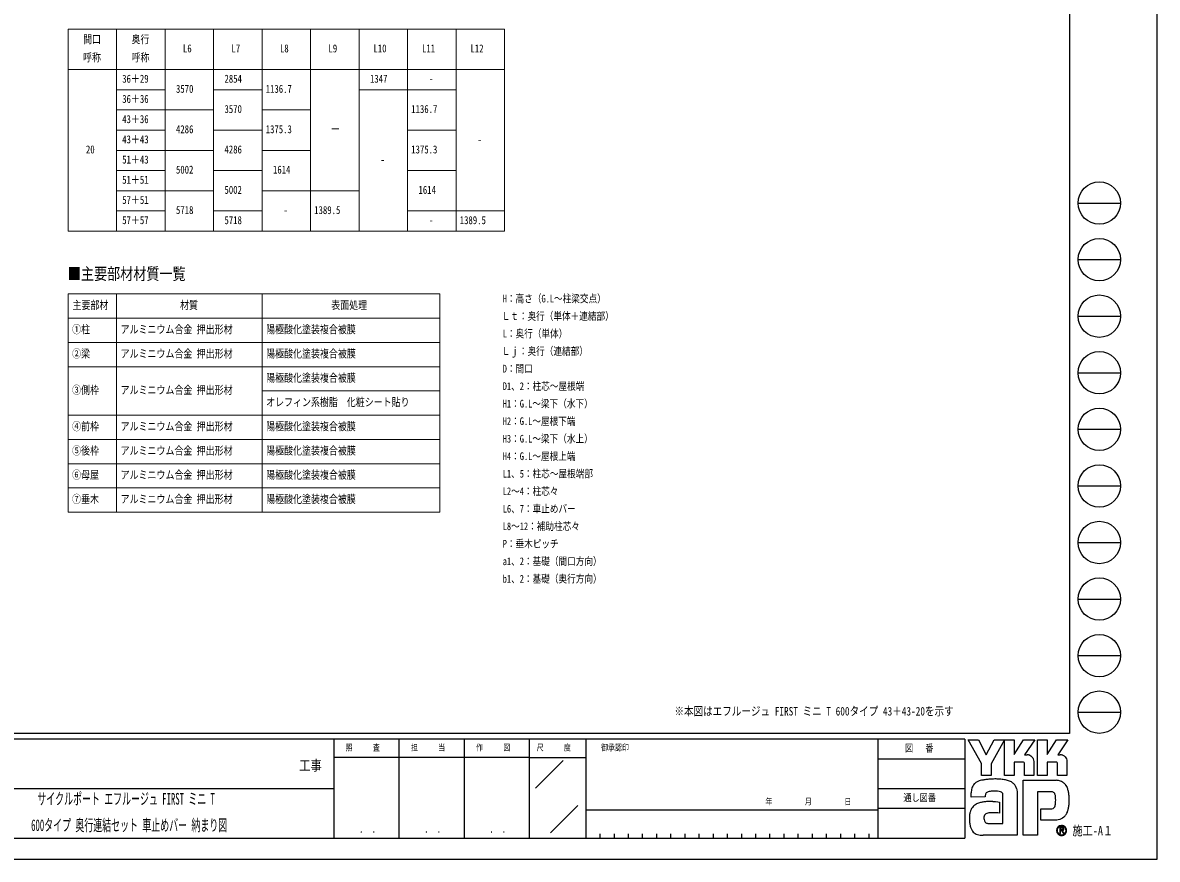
# Model space of a CAD drawing. Units: millimetres, scale not verified. Extents: x -14718 to 14718, y -10395 to 10395.
# Drawn here: x 683 to 14718, y -10395 to -44 of the extents above; entities that cross this region are included whole.
import ezdxf
from ezdxf.enums import TextEntityAlignment as Align

# ---------------------------------------------------------------- set-up
doc = ezdxf.new("R2010")
doc.units = ezdxf.units.MM
doc.header["$LTSCALE"] = 40
doc.layers.add('0-1_TABLE1', color=7, linetype='Continuous', lineweight=18)
doc.layers.add('0-2_USER1', color=3, linetype='Continuous')
doc.layers.add('0-8_YKK_ZWAK', color=7, linetype='Continuous')
doc.styles.add('ＭＳ ゴシック', font='')
doc.styles.get('ＭＳ ゴシック').set_extended_font_data('MS Gothic')

msp = doc.modelspace()

# ---------------------------------------------------------------- linework, layer by layer
at = {"layer": '0-1_TABLE1'}
for p, q in [((1244.78, -123.68), (6644.78, -123.68)), ((1244.78, -123.68), (1244.78, -2623.68)), ((1844.78, -123.68), (1844.78, -2623.68)), ((2444.78, -123.68), (2444.78, -2623.68)), ((3044.78, -123.68), (3044.78, -2623.68)), ((3644.78, -123.68), (3644.78, -2623.68)), ((4244.78, -123.68), (4244.78, -2623.68)), ((4844.78, -123.68), (4844.78, -2623.68)), ((5444.78, -123.68), (5444.78, -2623.68)), ((6044.78, -123.68), (6044.78, -2623.68)), ((6644.78, -123.68), (6644.78, -2623.68)), ((1244.78, -623.68), (6644.78, -623.68)), ((1844.78, -873.68), (2444.78, -873.68)), ((3044.78, -873.68), (3644.78, -873.68)), ((4844.78, -873.68), (6044.78, -873.68)), ((1844.78, -1123.68), (3044.78, -1123.68)), ((3644.78, -1123.68), (4244.78, -1123.68)), ((1844.78, -1373.68), (2444.78, -1373.68)), ((3044.78, -1373.68), (3644.78, -1373.68)), ((5444.78, -1373.68), (6044.78, -1373.68)), ((1844.78, -1623.68), (3044.78, -1623.68)), ((3644.78, -1623.68), (4244.78, -1623.68)), ((1844.78, -1873.68), (2444.78, -1873.68)), ((3044.78, -1873.68), (3644.78, -1873.68)), ((5444.78, -1873.68), (6044.78, -1873.68)), ((1844.78, -2123.68), (3044.78, -2123.68)), ((3644.78, -2123.68), (4844.78, -2123.68)), ((1844.78, -2373.68), (2444.78, -2373.68)), ((3044.78, -2373.68), (3644.78, -2373.68)), ((5444.78, -2373.68), (6644.78, -2373.68)), ((1244.78, -2623.68), (6644.78, -2623.68)), ((1244.78, -3400.26), (5844.78, -3400.26)), ((1244.78, -3400.26), (1244.78, -6100.26)), ((1844.78, -3400.26), (1844.78, -6100.26)), ((3644.78, -3400.26), (3644.78, -6100.26)), ((5844.78, -3400.26), (5844.78, -6100.26)), ((1244.78, -3700.26), (5844.78, -3700.26)), ((1244.78, -4000.26), (5844.78, -4000.26)), ((1244.78, -4300.26), (5844.78, -4300.26)), ((3644.78, -4600.26), (5844.78, -4600.26)), ((1244.78, -4900.26), (5844.78, -4900.26)), ((1244.78, -5200.26), (5844.78, -5200.26)), ((1244.78, -5500.26), (5844.78, -5500.26)), ((1244.78, -5800.26), (5844.78, -5800.26)), ((1244.78, -6100.26), (5844.78, -6100.26))]:
    msp.add_line(p, q, dxfattribs=at)
at = {"layer": '0-8_YKK_ZWAK'}
for p, q in [((13632.57, 9712.5), (13632.57, -8837.5)), ((13737.57, -2275), (14262.57, -2275)), ((13737.57, -2975), (14262.57, -2975)), ((13737.57, -3675), (14262.57, -3675)), ((13737.57, -4375), (14262.57, -4375)), ((13737.57, -5075), (14262.57, -5075)), ((13737.57, -5775), (14262.57, -5775)), ((13737.57, -6475), (14262.57, -6475)), ((13737.57, -7175), (14262.57, -7175)), ((13737.57, -7875), (14262.57, -7875)), ((13737.57, -8575), (14262.57, -8575)), ((13632.57, -8837.5), (-13667.43, -8837.5)), ((4532.57, -8907.5), (-17.43, -8907.5)), ((5337.57, -8907.5), (5337.57, -10132.5)), ((6142.57, -8907.5), (6142.57, -10132.5)), ((6947.57, -8907.5), (6947.57, -10132.5)), ((7647.57, -8907.5), (6947.57, -8907.5)), ((11261.32, -8907.5), (7647.57, -8907.5)), ((7647.57, -8907.5), (7647.57, -10132.5)), ((11261.32, -8907.5), (11261.32, -10132.5)), ((12337.57, -8907.5), (11261.32, -8907.5)), ((12337.57, -8907.5), (12337.57, -10132.5)), ((6947.57, -9135), (4532.57, -9135)), ((6947.57, -9135), (7647.57, -9135)), ((7024.87, -9514.02), (7367.63, -9171.25)), ((11261.32, -9152.5), (12337.57, -9152.5)), ((-17.43, -9520), (4532.57, -9520)), ((11261.32, -9520), (12337.57, -9520)), ((7212.35, -10065.96), (7549.12, -9729.19)), ((7647.57, -9782.5), (11261.32, -9782.5)), ((12337.57, -9765), (11261.32, -9765)), ((7822.57, -10080), (7822.57, -10132.5)), ((7997.57, -10080), (7997.57, -10132.5)), ((8172.57, -10080), (8172.57, -10132.5)), ((8347.57, -10080), (8347.57, -10132.5)), ((8522.57, -10080), (8522.57, -10132.5)), ((8697.57, -10080), (8697.57, -10132.5)), ((8872.57, -10080), (8872.57, -10132.5)), ((9047.57, -10080), (9047.57, -10132.5)), ((9222.57, -10080), (9222.57, -10132.5)), ((9397.57, -10080), (9397.57, -10132.5)), ((9572.57, -10080), (9572.57, -10132.5)), ((9747.57, -10080), (9747.57, -10132.5)), ((9922.57, -10080), (9922.57, -10132.5)), ((10097.57, -10080), (10097.57, -10132.5)), ((10272.57, -10080), (10272.57, -10132.5)), ((10447.57, -10080), (10447.57, -10132.5)), ((10622.57, -10080), (10622.57, -10132.5)), ((10797.57, -10080), (10797.57, -10132.5)), ((10972.57, -10080), (10972.57, -10132.5)), ((11147.57, -10080), (11147.57, -10132.5)), ((13533.36, -10093.93), (13533.36, -10093.93)), ((13577.08, -9995.02), (13577.08, -9995.02)), ((-17.43, -10132.5), (4532.57, -10132.5)), ((4532.57, -10132.5), (6947.57, -10132.5)), ((6947.57, -10132.5), (7647.57, -10132.5)), ((7647.57, -10132.5), (11261.32, -10132.5)), ((11261.32, -10132.5), (12337.57, -10132.5))]:
    msp.add_line(p, q, dxfattribs=at)
for points in [[(-14717.5, -10395), (14717.5, -10395), (14717.5, 10395), (-14717.5, 10395)], [(12376.07, -8918), (12504.91, -8918), (12601.65, -9100.35), (12698.14, -8918), (12827.07, -8918), (12661.85, -9211.97), (12661.85, -9359.47), (12544.34, -9359.47), (12544.34, -9208)]]:
    msp.add_lwpolyline(points, close=True, dxfattribs=at)
for points in [[(6947.57, -8907.5), (4532.57, -8907.5), (4532.57, -10132.5)], [(13056.91, -9193.13), (12945.69, -9193.13), (12945.69, -9359.34), (12827.2, -9359.34), (12827.2, -8918), (12945.69, -8918), (12945.69, -9098.55), (13062.24, -8918), (13201.44, -8918), (13076.56, -9100.74), (13080.98, -9100.74), (13085.87, -9100.74), (13090.88, -9100.74), (13095.71, -9100.74), (13100.03, -9100.74), (13103.51, -9100.74), (13105.84, -9100.74), (13106.68, -9100.74)], [(13466.29, -9193.13), (13355.19, -9193.13), (13355.19, -9359.47), (13236.64, -9359.47), (13236.64, -8918), (13355.19, -8918), (13355.19, -9098.55), (13471.61, -8918), (13610.81, -8918), (13485.93, -9100.74), (13490.4, -9100.74), (13495.31, -9100.74), (13500.33, -9100.74), (13505.15, -9100.74), (13509.45, -9100.74), (13512.91, -9100.74), (13515.22, -9100.74), (13516.06, -9100.74)], [(13140.77, -9107.75), (13154.92, -9115.83), (13166.9, -9126.37), (13176.54, -9138.92), (13183.64, -9153.02), (13188.04, -9168.24), (13189.54, -9184.12), (13189.54, -9359.76), (13073.94, -9359.76), (13073.94, -9209.93)], [(13550.19, -9107.75), (13564.38, -9115.83), (13576.41, -9126.37), (13586.09, -9138.92), (13593.24, -9153.02), (13597.66, -9168.24), (13599.18, -9184.12), (13599.18, -9359.47), (13483.31, -9359.47), (13483.31, -9209.93)], [(12976.98, -9517.08), (12981.95, -9537.16), (12984.76, -9558.65), (12985.65, -9581.55), (12985.65, -10097.5), (12563.43, -10097.5)], [(13401.04, -9560.27), (13234.18, -9560.27), (13234.18, -10097.5), (13059.31, -10097.5), (13059.31, -9417.77), (13465.73, -9417.77)], [(13575.5, -9465.79), (13586.9, -9480.19), (13595.45, -9494.13), (13601.41, -9506.75)], [(12616.79, -9563.09), (12608.65, -9567.67), (12602.31, -9573.26), (12597.51, -9579.79), (12594.02, -9587.18), (12591.62, -9595.36), (12590.06, -9604.24), (12589.12, -9613.76), (12588.55, -9623.84), (12413.61, -9624.26), (12414.12, -9600.33), (12415.09, -9573.45)], [(12683.81, -9679.35), (12716.93, -9681.53), (12742.96, -9684.45), (12759.99, -9687.18), (12766.09, -9688.81), (12766.09, -9822.65), (12746.73, -9820.61), (12725.5, -9819.46), (12703.76, -9819.02), (12682.9, -9819.08), (12664.29, -9819.47), (12649.29, -9819.98), (12639.29, -9820.43), (12635.65, -9820.62), (12620.52, -9823.39), (12607.47, -9827.72), (12596.51, -9833.64), (12587.63, -9841.19), (12580.84, -9850.39), (12576.14, -9861.27), (12573.53, -9873.85), (12573, -9888.17), (12574.67, -9903.91), (12578.01, -9916.93), (12582.82, -9927.46), (12588.89, -9935.76), (12596.01, -9942.08), (12603.97, -9946.67), (12612.56, -9949.77), (12621.56, -9951.63), (12807.42, -9951.63), (12807.42, -9607.76), (12807.47, -9600.94), (12807.12, -9594.28), (12806.24, -9587.85), (12804.75, -9581.76), (12802.52, -9576.09), (12799.45, -9570.92), (12795.43, -9566.34), (12790.36, -9562.44)], [(12790.36, -9562.44), (12779.46, -9558.16), (12762.03, -9554.53), (12739.79, -9551.86), (12714.48, -9550.43), (12687.79, -9550.54), (12661.47, -9552.49)], [(13460.39, -9663.49), (13460.17, -9641.21), (13459.11, -9621.14), (13456.6, -9603.52), (13452.03, -9588.57)], [(13560.97, -9873.4), (13544.82, -9885.95), (13528.01, -9895.82), (13510.64, -9903.18), (13492.85, -9908.22), (13474.77, -9911.11), (13456.52, -9912.03), (13276.76, -9912.03), (13276.76, -9770.82), (13378.13, -9770.82), (13396.82, -9770.56), (13413.25, -9768.97), (13427.35, -9764.83)], [(13561.12, -10019.09), (13561.04, -10017.04), (13560.78, -10015.06), (13560.36, -10013.17), (13559.77, -10011.36), (13559.01, -10009.64), (13558.09, -10008.03), (13557.02, -10006.53), (13555.78, -10005.14), (13554.16, -10003.71), (13552.36, -10002.46), (13550.39, -10001.4), (13548.26, -10000.52), (13545.97, -9999.84), (13543.54, -9999.35), (13540.97, -9999.05), (13538.27, -9998.95), (13511.74, -9998.95), (13511.74, -10076.99), (13519.76, -10076.99), (13519.76, -10006.91), (13538.27, -10006.91), (13540.18, -10006.97), (13541.98, -10007.16), (13543.66, -10007.47), (13545.22, -10007.9), (13546.65, -10008.45), (13547.95, -10009.11), (13549.11, -10009.89), (13550.13, -10010.78)], [(13553.26, -10019.09), (13552.77, -10022.84), (13551.43, -10025.8), (13549.41, -10028.05), (13546.91, -10029.69), (13544.1, -10030.8), (13541.17, -10031.49), (13538.29, -10031.84), (13535.65, -10031.93), (13528.71, -10031.93), (13532.21, -10037.89), (13555.13, -10077.25), (13564.3, -10077.25), (13542.2, -10039.37), (13544.27, -10038.96), (13546.24, -10038.43), (13548.12, -10037.8), (13549.88, -10037.06), (13551.54, -10036.21), (13553.08, -10035.25), (13554.49, -10034.19), (13555.78, -10033.01)]]:
    msp.add_lwpolyline(points, dxfattribs=at)
for centre in [(14000.07, -2275), (14000.07, -2975), (14000.07, -3675), (14000.07, -4375), (14000.07, -5075), (14000.07, -5775), (14000.07, -6475), (14000.07, -7175), (14000.07, -7875), (14000.07, -8575)]:
    msp.add_circle(centre, 262.5, dxfattribs=at)
for centre, radius, start, end in [((13106.86, -9188.16), 87.42, 78.26798, 90.11215), ((13108.11, -9181.8), 80.94, 66.19963, 78.22058), ((13516.23, -9188.32), 87.58, 78.27851, 90.10826), ((13517.43, -9182.18), 81.32, 66.2483, 78.23226), ((13057.53, -9209.53), 16.41, 358.57817, 92.1683), ((13466.98, -9209.45), 16.33, 358.29941, 92.43455), ((12720.64, -10395.16), 994, 91.6169, 94.94971), ((12716.79, -10234.21), 833.01, 87.51794, 91.66439), ((12727.61, -10002.22), 600.77, 81.92631, 87.59083), ((12624.64, -9575.53), 208.88, 163.48385, 171.57982), ((12570.62, -9559.51), 152.53, 152.2125, 163.4865), ((12547.28, -9547.44), 126.25, 138.03852, 152.12015), ((12547.26, -9548.03), 126.64, 122.60463, 137.83438), ((12564, -9575.11), 158.47, 108.37421, 122.42809), ((12590.52, -9669.42), 256.38, 100.93159, 107.35499), ((12677.19, -10089.86), 685.64, 97.86054, 101.37938), ((12717.87, -10372.53), 971.23, 94.90201, 97.9576), ((12759.56, -9783.31), 379.54, 73.67137, 82.05943), ((12806.94, -9624.71), 214.03, 60.60528, 73.9085), ((12826.34, -9586.03), 170.81, 52.17347, 59.90542), ((12843.69, -9563.57), 142.43, 43.55042, 52.14561), ((12853.25, -9554.33), 129.14, 34.48659, 43.50182), ((12853.31, -9554.13), 128.97, 25.58915, 34.43128), ((12841.84, -9559.51), 141.65, 17.43089, 25.54591), ((13459.09, -9604.75), 187.09, 78.73198, 87.96551), ((13464.58, -9576.69), 158.51, 69.03034, 78.69541), ((13469.69, -9563.05), 143.94, 59.39484, 68.9885), ((13472.06, -9558.9), 139.16, 50.3012, 59.3616), ((13471.19, -9559.88), 140.47, 42.05209, 50.28551), ((13401.82, -9599.84), 220.22, 14.76267, 25.00486), ((12732.32, -9591.6), 317.75, 171.55622, 176.72493), ((12644.25, -10161.45), 482.28, 94.78469, 99.91711), ((12653.83, -10271.7), 592.94, 90.80099, 94.81812), ((12662.97, -9672.7), 118.94, 102.4979, 112.84632), ((12685.98, -9771.98), 220.85, 96.37207, 102.75341), ((12655.28, -10353.79), 675.05, 87.57779, 90.82714), ((13402, -9646.04), 85.77, 77.94572, 90.63794), ((13409.45, -9611.06), 50.01, 60.20991, 77.92418), ((13414.28, -9601.97), 39.72, 39.8078, 59.75378), ((13407.49, -9607.16), 48.26, 22.65544, 39.38165), ((13062.71, -9665.52), 397.69, 355.2339, 0.29193), ((13266.76, -9636.65), 360.21, 7.9139, 14.95041), ((13131.85, -9656.27), 496.54, 2.54376, 8.01251), ((13076.59, -9661.76), 551.86, 352.8937, 357.82206), ((13054.52, -9660.34), 573.97, 357.76419, 2.60674), ((12631.44, -9872.43), 238.02, 164.97537, 174.56739), ((12573.6, -9857.01), 178.16, 153.89178, 164.94341), ((12547.25, -9844.34), 148.92, 142.04688, 153.80771), ((12542.16, -9840.7), 142.67, 130.60221, 141.94427), ((12550.56, -9850.8), 155.81, 120.60724, 130.53081), ((12567.15, -9879.01), 188.53, 112.58838, 120.58162), ((12589.48, -9932.65), 246.63, 106.61303, 112.59024), ((12624.58, -10050.65), 369.75, 99.87193, 106.59825), ((13411.02, -9728), 40.29, 293.91672, 314.09376), ((13405.52, -9723.15), 47.6, 314.78099, 333.92928), ((13370.17, -9705.98), 86.9, 334.00676, 347.34989), ((13273.74, -9683.65), 185.88, 347.14308, 355.40008), ((13476.26, -9762.99), 137.72, 326.23251, 339.61931), ((13346.92, -9712.91), 276.41, 339.22498, 347.31457), ((13192.02, -9676.77), 435.46, 347.15166, 352.97565), ((12733.47, -9882.2), 340.51, 174.55588, 182.47272), ((12923.74, -9879.21), 530.77, 181.90948, 187.89042), ((12700.42, -9910.62), 305.25, 187.80471, 196.36971), ((13444.3, -9741.85), 175.83, 311.57033, 318.66243), ((13423.95, -9724), 202.9, 318.67367, 325.29112), ((12582.52, -9945.45), 182.31, 196.3102, 208.20993), ((12531.17, -9972.78), 124.15, 208.29777, 223.35561), ((12519.59, -9982.97), 108.73, 223.64205, 239.63663), ((12529.2, -9965.48), 128.68, 239.8785, 253.65355), ((12546.8, -9905.03), 191.64, 253.69102, 263.74909), ((12561.7, -9772.34), 325.16, 263.68487, 270.30455), ((13533.08, -10038.73), 61.37, 179.86065, 225.14399), ((13533.46, -10038.66), 61.74, 90.09157, 179.92363), ((13533.07, -10038.46), 54.9, 134.8007, 180.12175), ((13532.85, -10038.82), 54.68, 179.75513, 225.29722), ((13533.37, -10038.74), 61.57, 224.94536, 269.98445), ((13533.23, -10038.15), 54.8, 89.86602, 135.149), ((13533.25, -10039.31), 54.62, 224.62822, 270.10973), ((13533.45, -10038.55), 61.63, 44.93442, 90.08536), ((13533.47, -10038.57), 55.21, 45.03108, 90.11509), ((13533.27, -10038.49), 55.44, 270.09072, 359.90926), ((13533.37, -10038.43), 61.88, 269.98802, 314.93777), ((13541.53, -10018.76), 11.73, 358.3894, 42.86139), ((13541.76, -10019.65), 19.37, 316.37674, 1.6565), ((13533.51, -10038.59), 55.2, 0.00643, 45.07115), ((13533.94, -10038.36), 61.15, 359.78949, 45.13288), ((13533.79, -10038.83), 61.3, 314.92572, 0.23508)]:
    msp.add_arc(centre, radius, start, end, dxfattribs=at)

# ---------------------------------------------------------------- texts
at = {"layer": '0-1_TABLE1', "style": 'ＭＳ ゴシック', "width": 0.8}
for s, p in [('間口', (1429.58, -328.68)), ('奥行', (2029.58, -328.68)), ('呼称', (1429.58, -553.68)), ('呼称', (2029.58, -553.68)), ('L6', (2665.58, -441.18)), ('L7', (3265.58, -441.18)), ('L8', (3865.58, -441.18)), ('L9', (4465.58, -441.18)), ('L10', (5022.38, -441.18)), ('L11', (5622.38, -441.18)), ('L12', (6222.38, -441.18)), ('36＋29', (1914.38, -816.18)), ('2854', (3179.18, -816.18)), ('1347', (4979.18, -816.18)), ('3570', (2579.18, -941.18)), ('1136.7', (3689.18, -941.18)), ('-', (5708.78, -816.18)), ('36＋36', (1914.38, -1066.18)), ('3570', (3179.18, -1191.18)), ('1136.7', (5489.18, -1191.18)), ('43＋36', (1914.38, -1316.18)), ('4286', (2579.18, -1441.18)), ('1375.3', (3689.18, -1441.18)), ('ー', (4494.38, -1441.18)), ('43＋43', (1914.38, -1566.18)), ('-', (6308.78, -1566.18)), ('20', (1465.58, -1691.18)), ('4286', (3179.18, -1691.18)), ('1375.3', (5489.18, -1691.18)), ('51＋43', (1914.38, -1816.18)), ('5002', (2579.18, -1941.18)), ('1614', (3779.18, -1941.18)), ('-', (5108.78, -1816.18)), ('51＋51', (1914.38, -2066.18)), ('5002', (3179.18, -2191.18)), ('1614', (5579.18, -2191.18)), ('57＋51', (1914.38, -2316.18)), ('5718', (2579.18, -2441.18)), ('-', (3908.78, -2441.18)), ('1389.5', (4289.18, -2441.18)), ('57＋57', (1914.38, -2566.18)), ('5718', (3179.18, -2566.18)), ('-', (5708.78, -2566.18)), ('1389.5', (6089.18, -2566.18)), ('主要部材', (1299.98, -3617.76)), ('材質', (2629.58, -3617.76)), ('表面処理', (4499.98, -3617.76)), ('①柱', (1294.78, -3917.76)), ('アルミニウム合金 押出形材', (1894.78, -3917.76)), ('陽極酸化塗装複合被膜', (3694.78, -3917.76)), ('②梁', (1294.78, -4217.76)), ('アルミニウム合金 押出形材', (1894.78, -4217.76)), ('陽極酸化塗装複合被膜', (3694.78, -4217.76)), ('陽極酸化塗装複合被膜', (3694.78, -4517.76)), ('③側枠', (1294.78, -4667.76)), ('アルミニウム合金 押出形材', (1894.78, -4667.76)), ('オレフィン系樹脂\u3000化粧シート貼り', (3694.78, -4817.76)), ('④前枠', (1294.78, -5117.76)), ('アルミニウム合金 押出形材', (1894.78, -5117.76)), ('陽極酸化塗装複合被膜', (3694.78, -5117.76)), ('⑤後枠', (1294.78, -5417.76)), ('アルミニウム合金 押出形材', (1894.78, -5417.76)), ('陽極酸化塗装複合被膜', (3694.78, -5417.76)), ('⑥母屋', (1294.78, -5717.76)), ('アルミニウム合金 押出形材', (1894.78, -5717.76)), ('陽極酸化塗装複合被膜', (3694.78, -5717.76)), ('⑦垂木', (1294.78, -6017.76)), ('アルミニウム合金 押出形材', (1894.78, -6017.76)), ('陽極酸化塗装複合被膜', (3694.78, -6017.76))]:
    msp.add_text(s, height=98.97, dxfattribs=at).set_placement(p, align=Align.BOTTOM_LEFT)
at = {"layer": '0-2_USER1', "style": 'ＭＳ ゴシック'}
for s, height, width, p in [('■主要部材材質一覧', 148.5, 0.8, (1241.09, -3269.53)), ('H：高さ（G.L～柱梁交点）', 95.31, 0.8, (6620.85, -3533.88)), ('Ｌｔ：奥行（単体＋連結部）', 95.31, 0.8, (6606.99, -3750.55)), ('L：奥行（単体）', 95.31, 0.8, (6620.85, -3967.22)), ('Ｌｊ：奥行（連結部）', 95.31, 0.8, (6606.99, -4183.88)), ('D：間口', 95.31, 0.8, (6620.85, -4400.55)), ('D1、2：柱芯～屋根端', 95.31, 0.8, (6620.85, -4617.22)), ('H1：G.L～梁下（水下）', 95.31, 0.8, (6620.85, -4833.88)), ('H2：G.L～屋根下端', 95.31, 0.8, (6620.85, -5050.55)), ('H3：G.L～梁下（水上）', 95.31, 0.8, (6620.85, -5267.22)), ('H4：G.L～屋根上端', 95.31, 0.8, (6620.85, -5483.88)), ('L1、5：柱芯～屋根端部', 95.31, 0.8, (6620.85, -5700.55)), ('L2～4：柱芯々', 95.31, 0.8, (6620.85, -5917.22)), ('L6、7：車止めバー', 95.31, 0.8, (6620.85, -6133.88)), ('L8～12：補助柱芯々', 95.31, 0.8, (6620.85, -6350.55)), ('P：垂木ピッチ', 95.31, 0.8, (6620.85, -6567.22)), ('a1、2：基礎（間口方向）', 95.31, 0.8, (6620.85, -6783.88)), ('b1、2：基礎（奥行方向）', 95.31, 0.8, (6620.85, -7000.55)), ('※本図はエフルージュ FIRST ミニ T 600タイプ 43＋43-20を示す', 105.6, 0.8, (8744.76, -8647.41)), ('サイクルポート エフルージュ FIRST ミニ T', 143.7, 0.55, (863.36, -9760.92)), ('600タイプ 奥行連結セット 車止めバー 納まり図', 143.7, 0.55, (787.9, -10087.58))]:
    msp.add_text(s, height=height, dxfattribs=dict(at, width=width)).set_placement(p, align=Align.BOTTOM_LEFT)
at = {"layer": '0-8_YKK_ZWAK', "style": 'ＭＳ ゴシック', "width": 0.8}
for s, height, p in [('照     査', 76.98, (4677.47, -9073.75)), ('担     当', 76.98, (5485.27, -9073.75)), ('作     図', 76.98, (6290.27, -9073.75)), ('尺     度', 76.98, (7039.97, -9073.75)), ('御承認印', 76.98, (7836.98, -9073.75)), ('図\u3000 番', 89.81, (11596.91, -9091.25)), ('工事', 128.3, (4103.17, -9336.13)), ('年        月        日', 76.98, (9869.67, -9741.25)), ('通し図番', 89.81, (11577.31, -9703.75)), ('． ．', 90.71, (4847.5, -10095.23)), ('． ．', 90.71, (5652.5, -10095.23)), ('． ．', 90.71, (6457.5, -10095.23)), ('施工-A１', 115.5, (13667.57, -10132.5))]:
    msp.add_text(s, height=height, dxfattribs=at).set_placement(p, align=Align.BOTTOM_LEFT)

doc.saveas('drawing.dxf')
